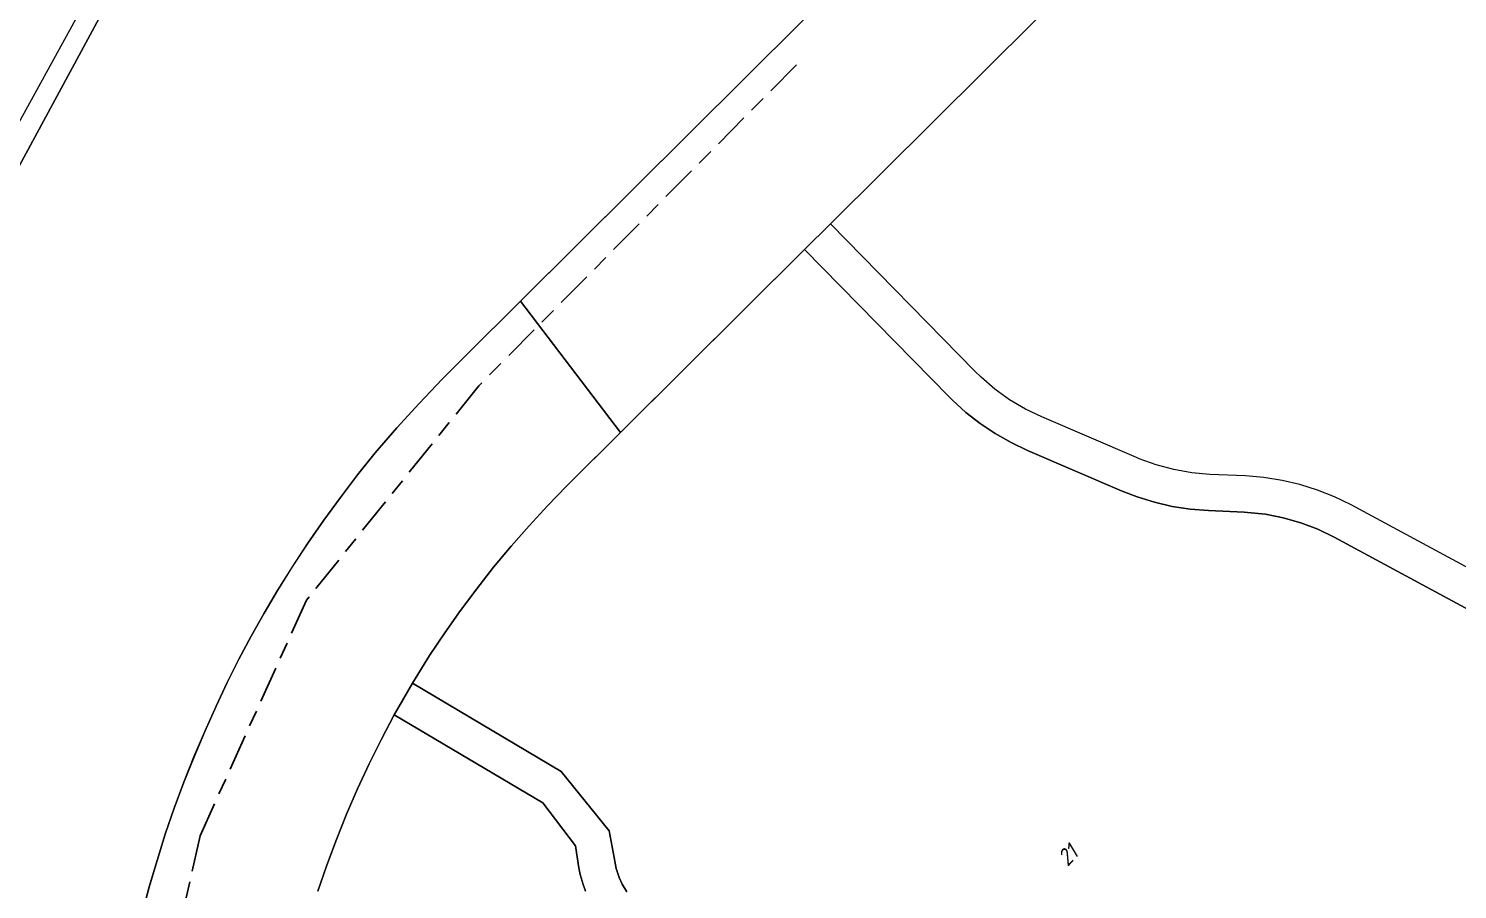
# Model space of a CAD drawing. Header units: metres. Extents: x 296308 to 298462, y 6229542 to 6231092.
# Drawn here: x 297296.2 to 297453.3, y 6230613.9 to 6230708.6 of the extents above; entities that cross this region are included whole.
import ezdxf

# ---------------------------------------------------------------- set-up
doc = ezdxf.new("R2010")
doc.units = ezdxf.units.M
doc.linetypes.add('Cable Exist UG', pattern=[8.2, 4, -1.2, 1.8, -1.2])
doc.layers.add('Cadastre Land Parcels_SP_EXT', color=9, linetype='Continuous', lineweight=5)
doc.layers.add('Cadastre Roads_SP_EXT', color=94, linetype='Continuous', lineweight=15)
doc.layers.add('Mains_HV_EXT', color=7, linetype='Continuous')
doc.styles.add('ieISOCP', font='isocp.shx')

msp = doc.modelspace()

# ---------------------------------------------------------------- linework, layer by layer
at = {"layer": 'Cadastre Land Parcels_SP_EXT', "linetype": 'Continuous'}
for points in [[(297217.18, 6230549.33), (297327.22, 6230752.82)], [(297327.22, 6230752.82), (297217.18, 6230549.33)], [(297308.67, 6230611.19), (297309.45, 6230614.13), (297310.3, 6230617.04), (297311.21, 6230619.93), (297312.2, 6230622.79), (297313.25, 6230625.64), (297314.36, 6230628.45), (297315.55, 6230631.24), (297316.79, 6230634), (297318.02, 6230636.61), (297319.31, 6230639.18), (297320.67, 6230641.73), (297322.07, 6230644.24), (297323.54, 6230646.73), (297325.19, 6230649.35), (297326.89, 6230651.94), (297328.65, 6230654.49), (297330.47, 6230656.99), (297332.35, 6230659.46), (297334.28, 6230661.88), (297336.68, 6230664.64), (297339.14, 6230667.33), (297341.67, 6230669.98), (297344.25, 6230672.56), (297399.79, 6230727.82)], [(297399.79, 6230727.82), (297350.29, 6230678.57), (297361.3, 6230664.14), (297381.53, 6230684.26), (297384.37, 6230687.08), (297412.53, 6230715.1)], [(297303.97, 6230714.4), (297294.86, 6230697.75)], [(297462.98, 6230644.64), (297441.64, 6230656.16), (297439.83, 6230657.04), (297437.95, 6230657.79), (297436.02, 6230658.4), (297434.05, 6230658.86), (297432.05, 6230659.18), (297430.04, 6230659.35), (297426.12, 6230659.52), (297424.13, 6230659.7), (297422.15, 6230660.04), (297420.22, 6230660.56), (297418.34, 6230661.24), (297418.05, 6230661.36), (297407.62, 6230665.84), (297405.82, 6230666.71), (297404.09, 6230667.73), (297402.47, 6230668.9), (297400.95, 6230670.2), (297400.27, 6230670.87), (297384.37, 6230687.08), (297381.53, 6230684.26), (297397.45, 6230668.04), (297397.81, 6230667.68), (297399.28, 6230666.34), (297400.85, 6230665.11), (297402.51, 6230664), (297404.24, 6230663.02), (297406.04, 6230662.16), (297416.48, 6230657.69), (297418.12, 6230657.04), (297420.03, 6230656.45), (297421.98, 6230655.99), (297423.95, 6230655.69), (297425.95, 6230655.53), (297429.88, 6230655.35), (297430.24, 6230655.33), (297432.23, 6230655.13), (297434.19, 6230654.75), (297436.11, 6230654.2), (297437.98, 6230653.49), (297439.78, 6230652.62), (297461.11, 6230641.11)], [(297461.11, 6230641.11), (297439.78, 6230652.62), (297437.98, 6230653.49), (297436.11, 6230654.2), (297434.19, 6230654.75), (297432.23, 6230655.13), (297430.24, 6230655.33), (297429.88, 6230655.35), (297425.95, 6230655.53), (297423.95, 6230655.69), (297421.98, 6230655.99), (297420.03, 6230656.45), (297418.12, 6230657.04), (297416.48, 6230657.69), (297406.04, 6230662.16), (297404.24, 6230663.02), (297402.51, 6230664), (297400.85, 6230665.11), (297399.28, 6230666.34), (297397.81, 6230667.68), (297397.45, 6230668.04), (297381.53, 6230684.26), (297355.36, 6230658.22), (297353.26, 6230656.07), (297351.22, 6230653.87), (297349.24, 6230651.61), (297347.33, 6230649.3), (297345.47, 6230646.94), (297343.68, 6230644.53), (297341.96, 6230642.08), (297340.29, 6230639.58), (297338.7, 6230637.03), (297338.41, 6230636.55), (297354.75, 6230626.84), (297360.02, 6230620.3), (297360.58, 6230617.37), (297360.8, 6230616.17), (297361.14, 6230615.15), (297361.46, 6230614.44), (297361.98, 6230613.58)], [(297361.98, 6230613.58), (297361.46, 6230614.44), (297361.14, 6230615.15), (297360.8, 6230616.17), (297360.58, 6230617.37), (297360.02, 6230620.3), (297354.75, 6230626.84), (297338.41, 6230636.55), (297336.89, 6230633.93), (297336.4, 6230633.05), (297352.75, 6230623.37), (297356.34, 6230618.65), (297356.71, 6230616.24), (297356.86, 6230615.49), (297357.17, 6230614.38), (297357.43, 6230613.65)], [(297357.43, 6230613.65), (297357.17, 6230614.38), (297356.86, 6230615.49), (297356.71, 6230616.24), (297356.34, 6230618.65), (297352.75, 6230623.37), (297336.4, 6230633.05), (297334.98, 6230630.38), (297333.63, 6230627.67), (297332.36, 6230624.93), (297331.16, 6230622.15), (297330.03, 6230619.35), (297328.98, 6230616.51), (297328, 6230613.65)]]:
    msp.add_lwpolyline(points, dxfattribs=at)
at = {"layer": 'Cadastre Roads_SP_EXT', "linetype": 'Continuous'}
msp.add_lwpolyline([(297328, 6230613.65), (297328.98, 6230616.51), (297330.03, 6230619.35), (297331.16, 6230622.15), (297332.36, 6230624.93), (297333.63, 6230627.67), (297334.98, 6230630.38), (297336.4, 6230633.05), (297336.89, 6230633.93), (297338.41, 6230636.55), (297338.7, 6230637.03), (297340.29, 6230639.58), (297341.95, 6230642.08), (297343.68, 6230644.53), (297345.47, 6230646.94), (297347.33, 6230649.3), (297349.24, 6230651.61), (297351.22, 6230653.87), (297353.26, 6230656.07), (297355.36, 6230658.22), (297361.3, 6230664.14), (297350.29, 6230678.57), (297344.25, 6230672.56), (297341.67, 6230669.98), (297339.14, 6230667.33), (297336.68, 6230664.63), (297334.28, 6230661.88), (297332.35, 6230659.46), (297330.47, 6230656.99), (297328.65, 6230654.49), (297326.89, 6230651.94), (297325.18, 6230649.35), (297323.54, 6230646.73), (297322.07, 6230644.24), (297320.67, 6230641.73), (297319.31, 6230639.18), (297318.02, 6230636.61), (297316.79, 6230634), (297315.55, 6230631.24), (297314.37, 6230628.45), (297313.25, 6230625.64), (297312.2, 6230622.8), (297311.21, 6230619.93), (297310.3, 6230617.04), (297309.45, 6230614.12), (297308.67, 6230611.19)], dxfattribs=at)
at = {"layer": 'Mains_HV_EXT', "linetype": 'Cable Exist UG'}
msp.add_lwpolyline([(297380.63, 6230704.58), (297345.7, 6230669.27), (297326.74, 6230645.69), (297315.04, 6230619.76), (297309.67, 6230595.93), (297308.16, 6230573.99), (297321.55, 6230560.07), (297326.01, 6230541.26), (297343.57, 6230509.38), (297350.97, 6230512.67)], dxfattribs=at)

# ---------------------------------------------------------------- texts
at = {"layer": 'Cadastre Land Parcels_SP_EXT', "style": 'ieISOCP', "oblique": 15}
msp.add_text('21', height=1.8, rotation=45.9698, dxfattribs=at).set_placement((297410.45, 6230616.29))

doc.saveas('drawing.dxf')
